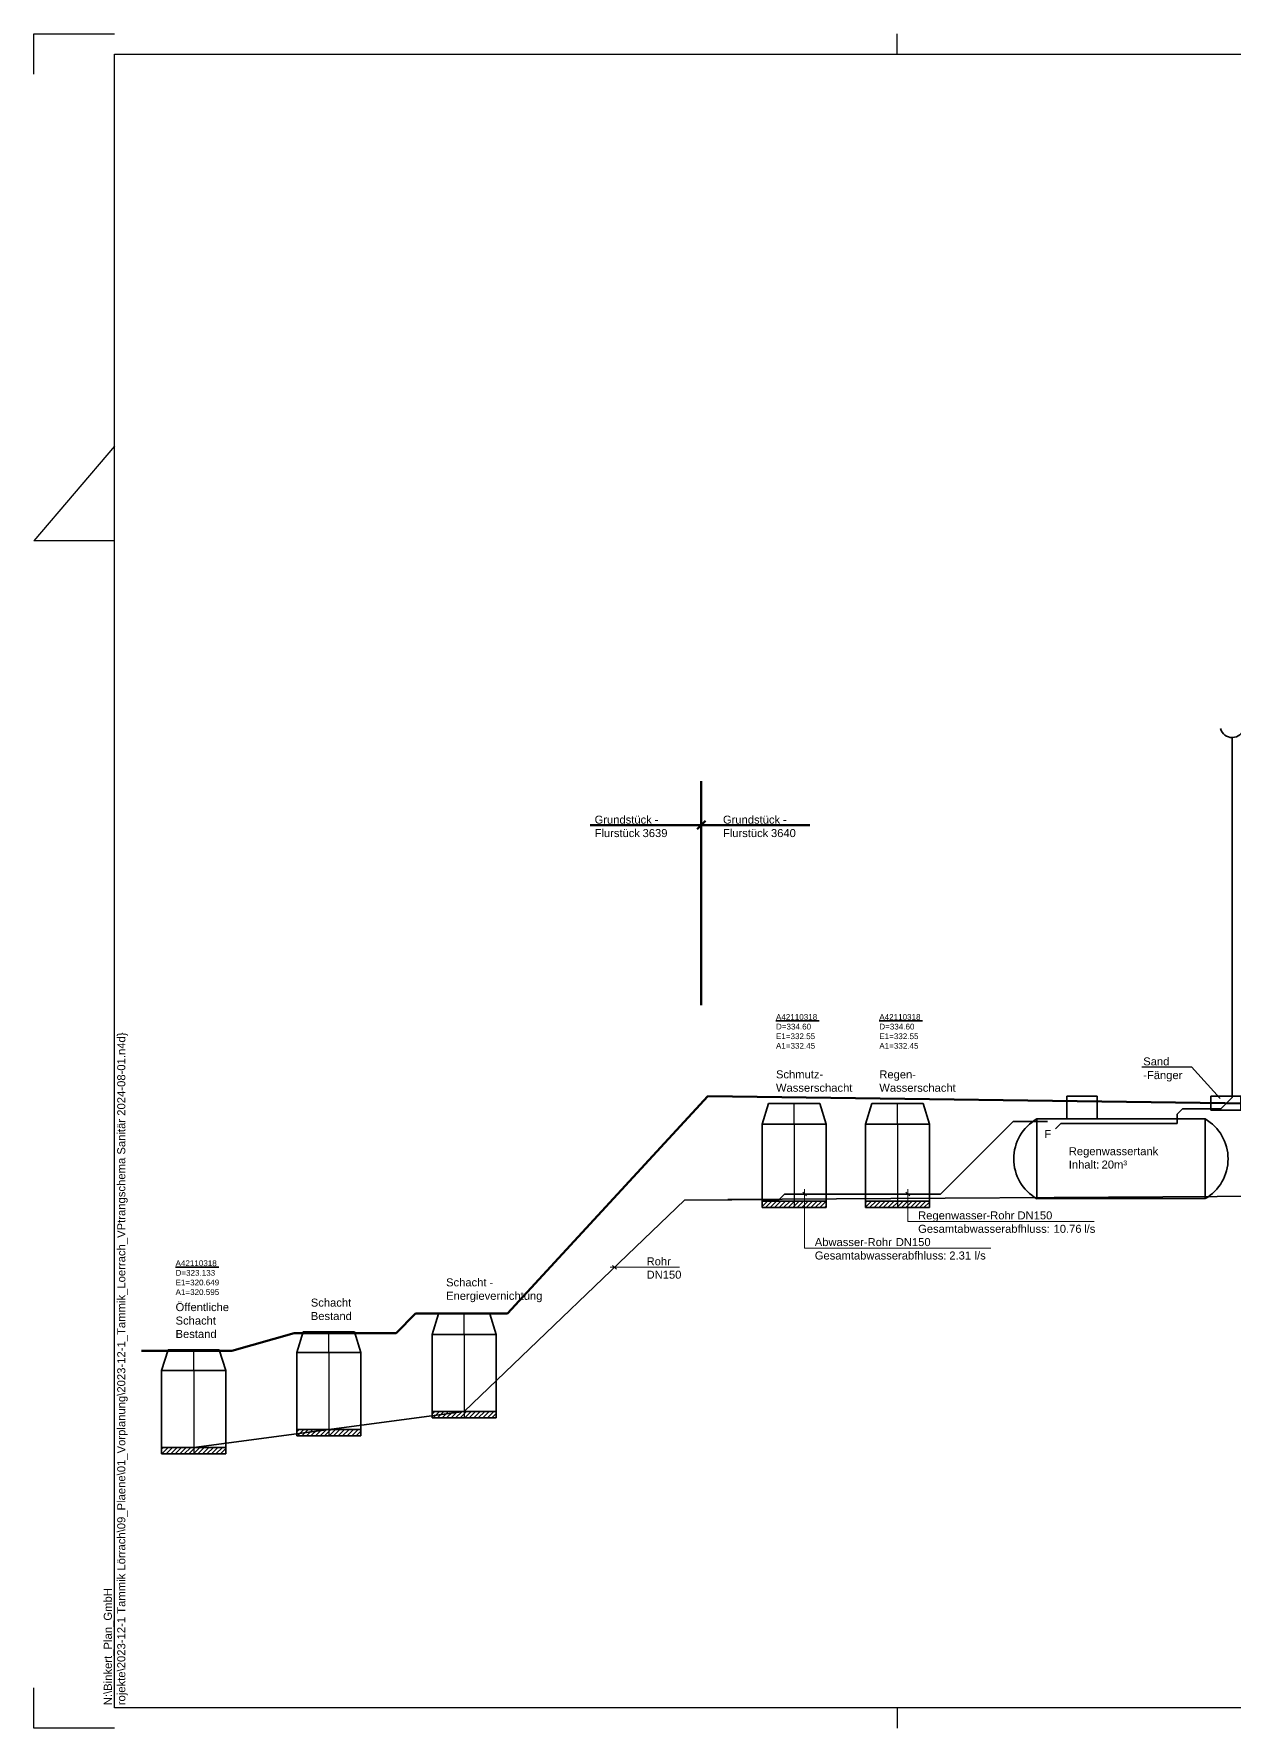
# Model space of a CAD drawing. Extents: x 0 to 756, y -25 to 420.
# Drawn here: x 0 to 297.6, y 0.2 to 420.2 of the extents above; entities that cross this region are included whole.
import ezdxf
from ezdxf.lldxf.tags import DXFTag

# ---------------------------------------------------------------- set-up
doc = ezdxf.new("R2010")
doc.units = 0
doc.layers.get('0').update_dxf_attribs({"lineweight": 35})
for name, color, linetype, lineweight in [('A_Aussenwand', 7, 'Continuous', 35), ('PUP 700 Bemaßung 1_50', 7, 'Continuous', 25), ('X_Planrahmen', 7, 'Continuous', 25)]:
    doc.layers.add(name, color=color, linetype=linetype, lineweight=lineweight)
for name, color, linetype, lineweight, true_color in [('L_Zuluft', 6, 'Continuous', 35, 0xff00ff), ('S_Regenwasser', 7, 'Continuous', 35, 0x0080ff), ('S_Schmutzwasser', 7, 'Continuous', 35, 0x808040), ('S_Text', 7, 'Continuous', 25, 0x004c00), ('X_Geometrie', 6, 'Continuous', 50, 0xff00ff), ('X_Schraffur', 7, 'Continuous', 18, 0xc0c0c0)]:
    doc.layers.add(name, color=color, linetype=linetype, lineweight=lineweight, true_color=true_color)
doc.styles.get("Standard").update_dxf_attribs({"font": 'arial.ttf'})
tags = doc.linetypes.add('STRICHPUNKT2', pattern=[12.7, 6.35, -3.175, 0, -3.175]).pattern_tags.tags
tags[10:11] = [DXFTag(74, 4), DXFTag(75, 0), DXFTag(340, '0'), DXFTag(46, 0.0), DXFTag(50, 0.0), DXFTag(44, 0.0), DXFTag(45, 0.0)]
tags[8:9] = [DXFTag(74, 4), DXFTag(75, 0), DXFTag(340, '0'), DXFTag(46, 0.0), DXFTag(50, 0.0), DXFTag(44, 0.0), DXFTag(45, 0.0)]
tags[6:7] = [DXFTag(74, 4), DXFTag(75, 0), DXFTag(340, '0'), DXFTag(46, 0.0), DXFTag(50, 0.0), DXFTag(44, 0.0), DXFTag(45, 0.0)]
tags[4:5] = [DXFTag(74, 4), DXFTag(75, 0), DXFTag(340, '0'), DXFTag(46, 0.0), DXFTag(50, 0.0), DXFTag(44, 0.0), DXFTag(45, 0.0)]

# ---------------------------------------------------------------- blocks, each defined once
blk = doc.blocks.new('Blockreferenz-A01H5DWDDT', base_point=(0, -24.83))
at = {"layer": 'X_Planrahmen', "color": 0, "linetype": 'ByBlock', "ltscale": 0.25}
for p, q in [((0, 420.17), (20, 420.17)), ((0, 410.17), (0, 420.17)), ((214, 415.17), (214, 420.17)), ((20, 415.17), (589, 415.17)), ((20, 5.17), (20, 415.17)), ((20, 317.97), (0, 294.47)), ((20, 294.47), (0, 294.47)), ((0, 0.17), (0, 10.17)), ((589, 5.17), (20, 5.17)), ((214, 5.17), (214, 0.17)), ((20, 0.17), (0, 0.17))]:
    blk.add_line(p, q, dxfattribs=at)
at = {"layer": 'X_Planrahmen', "color": 0, "linetype": 'ByBlock', "ltscale": 0.25, "insert": (17.33, 5.84), "char_height": 2, "attachment_point": 1, "rotation": 90}
blk.add_mtext('{\\fArial;N:\\Binkert_Plan_GmbH\\Projekte\\2023-12-1 Tammik Lörrach\\09_Plaene\\01_Vorplanung\\2023-12-1_Tammik_Loerrach_VP\\Strangschema Sanitär 2024-08-01.n4d}', dxfattribs=at)
blk = doc.blocks.new('Schraffur-A01H5E3JDT', base_point=(188.48, 129.22))
at = {"color": 0, "lineweight": -2}
for p, q in [((188.48, 129.57), (189.72, 130.8)), ((188.48, 130.69), (188.59, 130.8)), ((189.25, 129.22), (190.84, 130.8)), ((190.37, 129.22), (191.96, 130.8)), ((191.5, 129.22), (193.08, 130.8)), ((192.62, 129.22), (194.21, 130.8)), ((193.74, 129.22), (195.33, 130.8)), ((194.86, 129.22), (196.42, 130.77)), ((195.99, 129.22), (196.42, 129.65))]:
    blk.add_line(p, q, dxfattribs=at)
blk = doc.blocks.new('Wickelfalzrohr-A01H5E3LDT', base_point=(180.55, 130.8))
at = {"color": 0, "linetype": 'ByBlock', "lineweight": -2, "ltscale": 0.35}
for p, q in [((180.55, 149.85), (180.55, 130.8)), ((180.55, 149.85), (185.19, 149.85)), ((185.19, 149.85), (191.77, 149.85)), ((191.77, 149.85), (196.42, 149.85)), ((196.42, 130.8), (196.42, 149.85)), ((180.55, 130.8), (185.19, 130.8)), ((185.19, 130.8), (191.77, 130.8)), ((191.77, 130.8), (196.42, 130.8))]:
    blk.add_line(p, q, dxfattribs=at)
at = {"color": 0, "linetype": 'STRICHPUNKT2', "lineweight": 25, "ltscale": 0.25}
blk.add_line((188.48, 149.85), (188.48, 130.8), dxfattribs=at)
blk = doc.blocks.new('Wickelfalzrohr-A01H5E3NDT', base_point=(180.55, 129.22))
at = {"color": 0, "linetype": 'ByBlock', "lineweight": -2, "ltscale": 0.35}
for p, q in [((180.55, 130.8), (180.55, 129.22)), ((180.55, 130.8), (185.19, 130.8)), ((185.19, 130.8), (191.77, 130.8)), ((191.77, 130.8), (196.42, 130.8)), ((196.42, 129.22), (196.42, 130.8)), ((180.55, 129.22), (185.19, 129.22)), ((185.19, 129.22), (191.77, 129.22)), ((191.77, 129.22), (196.42, 129.22))]:
    blk.add_line(p, q, dxfattribs=at)
at = {"color": 0, "linetype": 'STRICHPUNKT2', "lineweight": 25, "ltscale": 0.25}
blk.add_line((188.48, 130.8), (188.48, 129.22), dxfattribs=at)
blk = doc.blocks.new('Konisches Übergangsstück-A01H5E3PDT', base_point=(180.55, 149.85))
at = {"color": 0, "linetype": 'ByBlock', "lineweight": -2, "ltscale": 0.35}
for p, q in [((180.55, 149.85), (182.13, 155.01)), ((194.83, 155.01), (182.13, 155.01)), ((196.42, 149.85), (194.83, 155.01)), ((196.42, 149.85), (180.55, 149.85))]:
    blk.add_line(p, q, dxfattribs=at)
at = {"color": 0, "linetype": 'STRICHPUNKT2', "lineweight": 25, "ltscale": 0.25}
blk.add_line((188.48, 149.85), (188.48, 155.01), dxfattribs=at)
blk = doc.blocks.new('MText-A01H5E3RDT', base_point=(183.99, 157.92))
at = {"color": 0, "lineweight": -2, "char_height": 1.9841, "attachment_point": 1}
for s, insert in [('{\\fArial;Wasserschacht}', (183.99, 159.91)), ('{\\fArial;Schmutz-}', (183.99, 163.23))]:
    blk.add_mtext(s, dxfattribs=dict(at, insert=insert))
blk = doc.blocks.new('Schraffur-A01H5E3TDT', base_point=(180.55, 129.22))
at = {"color": 0, "lineweight": -2}
for p, q in [((180.55, 129.49), (181.86, 130.8)), ((180.55, 130.61), (180.74, 130.8)), ((181.39, 129.22), (182.98, 130.8)), ((182.52, 129.22), (184.1, 130.8)), ((183.64, 129.22), (185.23, 130.8)), ((184.76, 129.22), (186.35, 130.8)), ((185.88, 129.22), (187.47, 130.8)), ((187.01, 129.22), (188.48, 130.69)), ((188.13, 129.22), (188.48, 129.57))]:
    blk.add_line(p, q, dxfattribs=at)
blk = doc.blocks.new('Schraffur-A01H5E3VDT', base_point=(106.69, 77.09))
at = {"color": 0, "lineweight": -2}
for p, q in [((106.69, 78.08), (107.28, 78.68)), ((106.82, 77.09), (108.4, 78.68)), ((107.94, 77.09), (109.53, 78.68)), ((109.06, 77.09), (110.65, 78.68)), ((110.18, 77.09), (111.77, 78.68)), ((111.31, 77.09), (112.89, 78.68)), ((112.43, 77.09), (114.02, 78.68)), ((113.55, 77.09), (114.62, 78.16))]:
    blk.add_line(p, q, dxfattribs=at)
blk = doc.blocks.new('Wickelfalzrohr-A01H5E3XDT', base_point=(98.75, 78.68))
at = {"color": 0, "linetype": 'ByBlock', "lineweight": -2, "ltscale": 0.35}
for p, q in [((98.75, 97.72), (98.75, 78.68)), ((98.75, 97.72), (103.4, 97.72)), ((103.4, 97.72), (109.98, 97.72)), ((109.98, 97.72), (114.62, 97.72)), ((114.62, 78.68), (114.62, 97.72)), ((98.75, 78.68), (103.4, 78.68)), ((103.4, 78.68), (109.98, 78.68)), ((109.98, 78.68), (114.62, 78.68))]:
    blk.add_line(p, q, dxfattribs=at)
at = {"color": 0, "linetype": 'STRICHPUNKT2', "lineweight": 25, "ltscale": 0.25}
blk.add_line((106.69, 97.72), (106.69, 78.68), dxfattribs=at)
blk = doc.blocks.new('Wickelfalzrohr-A01H5E3ZDT', base_point=(98.75, 77.09))
at = {"color": 0, "linetype": 'ByBlock', "lineweight": -2, "ltscale": 0.35}
for p, q in [((98.75, 78.68), (98.75, 77.09)), ((98.75, 78.68), (103.4, 78.68)), ((98.75, 77.09), (103.4, 77.09)), ((103.4, 78.68), (109.98, 78.68)), ((103.4, 77.09), (109.98, 77.09)), ((109.98, 78.68), (114.62, 78.68)), ((109.98, 77.09), (114.62, 77.09)), ((114.62, 77.09), (114.62, 78.68))]:
    blk.add_line(p, q, dxfattribs=at)
at = {"color": 0, "linetype": 'STRICHPUNKT2', "lineweight": 25, "ltscale": 0.25}
blk.add_line((106.69, 78.68), (106.69, 77.09), dxfattribs=at)
blk = doc.blocks.new('Konisches Übergangsstück-A01H5E41DT', base_point=(98.75, 97.72))
at = {"color": 0, "linetype": 'ByBlock', "lineweight": -2, "ltscale": 0.35}
for p, q in [((98.75, 97.72), (100.34, 102.88)), ((113.04, 102.88), (100.34, 102.88)), ((114.62, 97.72), (113.04, 102.88)), ((114.62, 97.72), (98.75, 97.72))]:
    blk.add_line(p, q, dxfattribs=at)
at = {"color": 0, "linetype": 'STRICHPUNKT2', "lineweight": 25, "ltscale": 0.25}
blk.add_line((106.69, 97.72), (106.69, 102.88), dxfattribs=at)
blk = doc.blocks.new('MText-A01H5E43DT', base_point=(102.2, 106.35))
at = {"color": 0, "lineweight": -2, "char_height": 1.9841, "attachment_point": 1}
for s, insert in [('{\\fArial;Schacht}', (102.2, 111.66)), ('{\\fArial;-}', (112.94, 111.66)), ('{\\fArial;Energievernichtung}', (102.2, 108.33))]:
    blk.add_mtext(s, dxfattribs=dict(at, insert=insert))
blk = doc.blocks.new('Schraffur-A01H5E45DT', base_point=(98.75, 77.09))
at = {"color": 0, "lineweight": -2}
for p, q in [((98.75, 78), (99.43, 78.68)), ((98.96, 77.09), (100.55, 78.68)), ((100.08, 77.09), (101.67, 78.68)), ((101.21, 77.09), (102.79, 78.68)), ((102.33, 77.09), (103.92, 78.68)), ((103.45, 77.09), (105.04, 78.68)), ((104.57, 77.09), (106.16, 78.68)), ((105.7, 77.09), (106.69, 78.08))]:
    blk.add_line(p, q, dxfattribs=at)
blk = doc.blocks.new('Schraffur-A01H5E47DT', base_point=(73.15, 72.63))
at = {"color": 0, "lineweight": -2}
for p, q in [((73.15, 73.73), (73.65, 74.22)), ((73.18, 72.63), (74.77, 74.22)), ((74.3, 72.63), (75.89, 74.22)), ((75.43, 72.63), (77.01, 74.22)), ((76.55, 72.63), (78.13, 74.22)), ((77.67, 72.63), (79.26, 74.22)), ((78.79, 72.63), (80.38, 74.22)), ((79.91, 72.63), (81.09, 73.81)), ((81.04, 72.63), (81.09, 72.69))]:
    blk.add_line(p, q, dxfattribs=at)
blk = doc.blocks.new('Wickelfalzrohr-A01H5E49DT', base_point=(65.22, 74.22))
at = {"color": 0, "linetype": 'ByBlock', "lineweight": -2, "ltscale": 0.35}
for p, q in [((65.22, 93.27), (65.22, 74.22)), ((65.22, 93.27), (69.86, 93.27)), ((69.86, 93.27), (76.44, 93.27)), ((76.44, 93.27), (81.09, 93.27)), ((81.09, 74.22), (81.09, 93.27)), ((65.22, 74.22), (69.86, 74.22)), ((69.86, 74.22), (76.44, 74.22)), ((76.44, 74.22), (81.09, 74.22))]:
    blk.add_line(p, q, dxfattribs=at)
at = {"color": 0, "linetype": 'STRICHPUNKT2', "lineweight": 25, "ltscale": 0.25}
blk.add_line((73.15, 93.27), (73.15, 74.22), dxfattribs=at)
blk = doc.blocks.new('Wickelfalzrohr-A01H5E4BDT', base_point=(65.22, 72.63))
at = {"color": 0, "linetype": 'ByBlock', "lineweight": -2, "ltscale": 0.35}
for p, q in [((65.22, 74.22), (65.22, 72.63)), ((65.22, 74.22), (69.86, 74.22)), ((65.22, 72.63), (69.86, 72.63)), ((69.86, 74.22), (76.44, 74.22)), ((69.86, 72.63), (76.44, 72.63)), ((76.44, 74.22), (81.09, 74.22)), ((76.44, 72.63), (81.09, 72.63)), ((81.09, 72.63), (81.09, 74.22))]:
    blk.add_line(p, q, dxfattribs=at)
at = {"color": 0, "linetype": 'STRICHPUNKT2', "lineweight": 25, "ltscale": 0.25}
blk.add_line((73.15, 74.22), (73.15, 72.63), dxfattribs=at)
blk = doc.blocks.new('Konisches Übergangsstück-A01H5E4DDT', base_point=(65.22, 93.27))
at = {"color": 0, "linetype": 'ByBlock', "lineweight": -2, "ltscale": 0.35}
for p, q in [((65.22, 93.27), (66.8, 98.43)), ((79.5, 98.43), (66.8, 98.43)), ((81.09, 93.27), (79.5, 98.43)), ((81.09, 93.27), (65.22, 93.27))]:
    blk.add_line(p, q, dxfattribs=at)
at = {"color": 0, "linetype": 'STRICHPUNKT2', "lineweight": 25, "ltscale": 0.25}
blk.add_line((73.15, 93.27), (73.15, 98.43), dxfattribs=at)
blk = doc.blocks.new('MText-A01H5E4FDT', base_point=(68.66, 101.34))
at = {"color": 0, "lineweight": -2, "char_height": 1.9841, "attachment_point": 1}
for s, insert in [('{\\fArial;Schacht}', (68.66, 106.65)), ('{\\fArial;Bestand}', (68.66, 103.32))]:
    blk.add_mtext(s, dxfattribs=dict(at, insert=insert))
blk = doc.blocks.new('Schraffur-A01H5E4HDT', base_point=(65.22, 72.63))
at = {"color": 0, "lineweight": -2}
for p, q in [((65.22, 73.65), (65.79, 74.22)), ((65.32, 72.63), (66.91, 74.22)), ((66.45, 72.63), (68.03, 74.22)), ((67.57, 72.63), (69.16, 74.22)), ((68.69, 72.63), (70.28, 74.22)), ((69.81, 72.63), (71.4, 74.22)), ((70.94, 72.63), (72.52, 74.22)), ((72.06, 72.63), (73.15, 73.73))]:
    blk.add_line(p, q, dxfattribs=at)
blk = doc.blocks.new('Schraffur-A01H5E4JDT', base_point=(39.62, 68.18))
at = {"color": 0, "lineweight": -2}
for p, q in [((39.62, 68.25), (41.13, 69.77)), ((39.62, 69.37), (40.01, 69.77)), ((40.67, 68.18), (42.25, 69.77)), ((41.79, 68.18), (43.37, 69.77)), ((42.91, 68.18), (44.5, 69.77)), ((44.03, 68.18), (45.62, 69.77)), ((45.15, 68.18), (46.74, 69.77)), ((46.28, 68.18), (47.55, 69.45)), ((47.4, 68.18), (47.55, 68.33))]:
    blk.add_line(p, q, dxfattribs=at)
blk = doc.blocks.new('Wickelfalzrohr-A01H5E4LDT', base_point=(31.68, 69.77))
at = {"color": 0, "linetype": 'ByBlock', "lineweight": -2, "ltscale": 0.35}
for p, q in [((31.68, 88.81), (31.68, 69.77)), ((31.68, 88.81), (36.33, 88.81)), ((36.33, 88.81), (42.9, 88.81)), ((42.9, 88.81), (47.55, 88.81)), ((47.55, 69.77), (47.55, 88.81)), ((31.68, 69.77), (36.33, 69.77)), ((36.33, 69.77), (42.9, 69.77)), ((42.9, 69.77), (47.55, 69.77))]:
    blk.add_line(p, q, dxfattribs=at)
at = {"color": 0, "linetype": 'STRICHPUNKT2', "lineweight": 25, "ltscale": 0.25}
blk.add_line((39.62, 88.81), (39.62, 69.77), dxfattribs=at)
blk = doc.blocks.new('Wickelfalzrohr-A01H5E4NDT', base_point=(31.68, 68.18))
at = {"color": 0, "linetype": 'ByBlock', "lineweight": -2, "ltscale": 0.35}
for p, q in [((31.68, 69.77), (31.68, 68.18)), ((31.68, 69.77), (36.33, 69.77)), ((31.68, 68.18), (36.33, 68.18)), ((36.33, 69.77), (42.9, 69.77)), ((36.33, 68.18), (42.9, 68.18)), ((42.9, 69.77), (47.55, 69.77)), ((42.9, 68.18), (47.55, 68.18)), ((47.55, 68.18), (47.55, 69.77))]:
    blk.add_line(p, q, dxfattribs=at)
at = {"color": 0, "linetype": 'STRICHPUNKT2', "lineweight": 25, "ltscale": 0.25}
blk.add_line((39.62, 69.77), (39.62, 68.18), dxfattribs=at)
blk = doc.blocks.new('Konisches Übergangsstück-A01H5E4PDT', base_point=(31.68, 88.81))
at = {"color": 0, "linetype": 'ByBlock', "lineweight": -2, "ltscale": 0.35}
for p, q in [((31.68, 88.81), (33.27, 93.97)), ((45.96, 93.97), (33.27, 93.97)), ((47.55, 88.81), (45.96, 93.97)), ((47.55, 88.81), (31.68, 88.81))]:
    blk.add_line(p, q, dxfattribs=at)
at = {"color": 0, "linetype": 'STRICHPUNKT2', "lineweight": 25, "ltscale": 0.25}
blk.add_line((39.62, 88.81), (39.62, 93.97), dxfattribs=at)
blk = doc.blocks.new('MText-A01H5E4RDT', base_point=(35.13, 96.88))
at = {"color": 0, "lineweight": -2, "char_height": 1.9841, "attachment_point": 1}
for s, insert in [('{\\fArial;Öffentliche}', (35.13, 105.53)), ('{\\fArial;Schacht}', (35.13, 102.19)), ('{\\fArial;Bestand}', (35.13, 98.87))]:
    blk.add_mtext(s, dxfattribs=dict(at, insert=insert))
blk = doc.blocks.new('Schraffur-A01H5E4TDT', base_point=(31.68, 68.18))
at = {"color": 0, "lineweight": -2}
for p, q in [((31.68, 69.29), (32.15, 69.77)), ((31.69, 68.18), (33.27, 69.77)), ((32.81, 68.18), (34.4, 69.77)), ((33.93, 68.18), (35.52, 69.77)), ((35.05, 68.18), (36.64, 69.77)), ((36.18, 68.18), (37.76, 69.77)), ((37.3, 68.18), (38.89, 69.77)), ((38.42, 68.18), (39.62, 69.37)), ((39.54, 68.18), (39.62, 68.25))]:
    blk.add_line(p, q, dxfattribs=at)
blk = doc.blocks.new('MText-A01H5E4VDT', base_point=(35.13, 107.54))
at = {"color": 0, "linetype": 'ByBlock', "lineweight": -2, "ltscale": 0.35, "char_height": 1.4286, "attachment_point": 1}
for s, insert in [('{\\fArial;A42110318}', (35.13, 116.13)), ('{\\fArial;D=323.133}', (35.13, 113.74)), ('{\\fArial;E1=320.649}', (35.13, 111.35)), ('{\\fArial;A1=320.595}', (35.13, 108.97))]:
    blk.add_mtext(s, dxfattribs=dict(at, insert=insert))
blk = doc.blocks.new('Polylinie-A01H5E4XDT', base_point=(26.65, 93.66))
at = {"color": 0, "linetype": 'ByBlock', "lineweight": -2, "ltscale": 0.5}
for p, q in [((167.07, 156.84), (117.41, 102.92)), ((301.37, 155.01), (167.07, 156.84)), ((94.61, 102.92), (89.8, 98.11)), ((117.41, 102.92), (94.61, 102.92)), ((64.53, 98.11), (49.1, 93.66)), ((89.8, 98.11), (64.53, 98.11)), ((49.1, 93.66), (26.65, 93.66))]:
    blk.add_line(p, q, dxfattribs=at)
blk = doc.blocks.new('Schraffur-A01H5E4ZDT', base_point=(214.1, 129.22))
at = {"color": 0, "lineweight": -2}
for p, q in [((214.1, 129.37), (215.53, 130.8)), ((214.1, 130.5), (214.41, 130.8)), ((215.07, 129.22), (216.65, 130.8)), ((216.19, 129.22), (217.78, 130.8)), ((217.31, 129.22), (218.9, 130.8)), ((218.43, 129.22), (220.02, 130.8)), ((219.56, 129.22), (221.14, 130.8)), ((220.68, 129.22), (222.04, 130.57)), ((221.8, 129.22), (222.04, 129.45))]:
    blk.add_line(p, q, dxfattribs=at)
blk = doc.blocks.new('Wickelfalzrohr-A01H5E51DT', base_point=(206.16, 130.8))
at = {"color": 0, "linetype": 'ByBlock', "lineweight": -2, "ltscale": 0.35}
for p, q in [((206.16, 149.85), (206.16, 130.8)), ((206.16, 149.85), (210.81, 149.85)), ((210.81, 149.85), (217.39, 149.85)), ((217.39, 149.85), (222.04, 149.85)), ((222.04, 130.8), (222.04, 149.85)), ((206.16, 130.8), (210.81, 130.8)), ((210.81, 130.8), (217.39, 130.8)), ((217.39, 130.8), (222.04, 130.8))]:
    blk.add_line(p, q, dxfattribs=at)
at = {"color": 0, "linetype": 'STRICHPUNKT2', "lineweight": 25, "ltscale": 0.25}
blk.add_line((214.1, 149.85), (214.1, 130.8), dxfattribs=at)
blk = doc.blocks.new('Wickelfalzrohr-A01H5E53DT', base_point=(206.16, 129.22))
at = {"color": 0, "linetype": 'ByBlock', "lineweight": -2, "ltscale": 0.35}
for p, q in [((206.16, 130.8), (206.16, 129.22)), ((206.16, 130.8), (210.81, 130.8)), ((210.81, 130.8), (217.39, 130.8)), ((217.39, 130.8), (222.04, 130.8)), ((222.04, 129.22), (222.04, 130.8)), ((206.16, 129.22), (210.81, 129.22)), ((210.81, 129.22), (217.39, 129.22)), ((217.39, 129.22), (222.04, 129.22))]:
    blk.add_line(p, q, dxfattribs=at)
at = {"color": 0, "linetype": 'STRICHPUNKT2', "lineweight": 25, "ltscale": 0.25}
blk.add_line((214.1, 130.8), (214.1, 129.22), dxfattribs=at)
blk = doc.blocks.new('Konisches Übergangsstück-A01H5E55DT', base_point=(206.16, 149.85))
at = {"color": 0, "linetype": 'ByBlock', "lineweight": -2, "ltscale": 0.35}
for p, q in [((206.16, 149.85), (207.75, 155.01)), ((220.45, 155.01), (207.75, 155.01)), ((222.04, 149.85), (220.45, 155.01)), ((222.04, 149.85), (206.16, 149.85))]:
    blk.add_line(p, q, dxfattribs=at)
at = {"color": 0, "linetype": 'STRICHPUNKT2', "lineweight": 25, "ltscale": 0.25}
blk.add_line((214.1, 149.85), (214.1, 155.01), dxfattribs=at)
blk = doc.blocks.new('MText-A01H5E57DT', base_point=(209.61, 157.92))
at = {"color": 0, "lineweight": -2, "char_height": 1.9841, "attachment_point": 1}
for s, insert in [('{\\fArial;Wasserschacht}', (209.61, 159.91)), ('{\\fArial;Regen-}', (209.61, 163.22))]:
    blk.add_mtext(s, dxfattribs=dict(at, insert=insert))
blk = doc.blocks.new('Schraffur-A01H5E59DT', base_point=(206.16, 129.22))
at = {"color": 0, "lineweight": -2}
for p, q in [((206.16, 129.29), (207.67, 130.8)), ((206.16, 130.42), (206.55, 130.8)), ((207.21, 129.22), (208.8, 130.8)), ((208.33, 129.22), (209.92, 130.8)), ((209.45, 129.22), (211.04, 130.8)), ((210.58, 129.22), (212.16, 130.8)), ((211.7, 129.22), (213.29, 130.8)), ((212.82, 129.22), (214.1, 130.5)), ((213.94, 129.22), (214.1, 129.37))]:
    blk.add_line(p, q, dxfattribs=at)
blk = doc.blocks.new('Kreis-A01H5E5BDT', base_point=(290.36, 131.42))
at = {"color": 0, "linetype": 'ByBlock', "lineweight": -2, "ltscale": 0.35}
blk.add_ellipse((284.68, 141.3), major_axis=(5.69, -9.88), ratio=1, start_param=0, end_param=2.097059, dxfattribs=at)
blk = doc.blocks.new('Kreis-A01H5E5DDT', base_point=(242.94, 131.42))
at = {"color": 0, "linetype": 'ByBlock', "lineweight": -2, "ltscale": 0.35}
blk.add_ellipse((254.34, 141.3), major_axis=(-5.69, 9.88), ratio=1, start_param=0, end_param=2.097059, dxfattribs=at)
blk = doc.blocks.new('Polygon-A01H5E5FDT', base_point=(248.65, 131.42))
at = {"color": 0, "linetype": 'ByBlock', "lineweight": -2, "ltscale": 0.35}
for p, q in [((248.65, 131.42), (248.65, 151.19)), ((248.65, 151.19), (290.36, 151.19)), ((290.36, 151.19), (290.36, 131.42)), ((290.36, 131.42), (248.65, 131.42))]:
    blk.add_line(p, q, dxfattribs=at)
blk = doc.blocks.new('MText-A01H5E5HDT', base_point=(256.58, 138.89))
at = {"color": 0, "lineweight": -2, "char_height": 1.9841, "attachment_point": 1}
for s, insert in [('{\\fArial;Regenwassertank}', (256.58, 144.18)), ('{\\fArial;Inhalt:}', (256.58, 140.87)), ('{\\fArial;20m³}', (264.71, 140.87))]:
    blk.add_mtext(s, dxfattribs=dict(at, insert=insert))
blk = doc.blocks.new('Polygon-A01H5E5JDT', base_point=(256.12, 151.19))
at = {"color": 0, "linetype": 'ByBlock', "lineweight": -2, "ltscale": 0.35}
for p, q in [((256.12, 151.19), (256.12, 156.82)), ((256.12, 156.82), (263.59, 156.82)), ((263.59, 156.82), (263.59, 151.19)), ((263.59, 151.19), (256.12, 151.19))]:
    blk.add_line(p, q, dxfattribs=at)
blk = doc.blocks.new('Kreis-A01H5E5LDT', base_point=(294.17, 245.73))
at = {"color": 0, "linetype": 'ByBlock', "lineweight": -2, "ltscale": 0.35}
blk.add_ellipse((297.1, 248.77), major_axis=(-2.93, -0.79), ratio=1, start_param=0, end_param=2.644832, dxfattribs=at)
blk = doc.blocks.new('Abwasserleitung-A01H5E5NDT', base_point=(252.08, 147.51))
at = {"color": 0, "linetype": 'ByBlock', "lineweight": -2, "ltscale": 0.35}
for p, q in [((297.1, 245.73), (297.1, 156.53)), ((297.1, 156.53), (294.25, 153.69)), ((284.77, 153.69), (283.49, 152.4)), ((283.49, 152.4), (283.49, 150.03)), ((294.25, 153.69), (284.77, 153.69)), ((254.6, 150.03), (253.27, 148.7)), ((283.49, 150.03), (254.6, 150.03))]:
    blk.add_line(p, q, dxfattribs=at)
blk = doc.blocks.new('Abwasserleitung-A01H5E5RDT', base_point=(172.07, 131.19))
at = {"color": 0, "linetype": 'ByBlock', "lineweight": -2, "ltscale": 0.35}
for p, q in [((242.76, 150.58), (224.74, 132.56)), ((251.28, 150.58), (242.76, 150.58)), ((184.77, 131.19), (172.07, 131.19)), ((186.14, 132.56), (184.77, 131.19)), ((224.74, 132.56), (186.14, 132.56))]:
    blk.add_line(p, q, dxfattribs=at)
blk = doc.blocks.new('MText-A01H5E61DT', base_point=(170.84, 221.06))
at = {"color": 0, "lineweight": -2, "char_height": 1.9841, "attachment_point": 1}
for s, insert in [('{\\fArial;Grundstück}', (170.84, 226.37)), ('{\\fArial;Flurstück}', (170.84, 223.04)), ('{\\fArial;3640}', (182.75, 223.04)), ('{\\fArial;-}', (185.72, 226.37))]:
    blk.add_mtext(s, dxfattribs=dict(at, insert=insert))
blk = doc.blocks.new('MText-A01H5E63DT', base_point=(139.02, 221.06))
at = {"color": 0, "lineweight": -2, "char_height": 1.9841, "attachment_point": 1}
for s, insert in [('{\\fArial;Grundstück}', (139.02, 226.37)), ('{\\fArial;Flurstück}', (139.02, 223.04)), ('{\\fArial;3639}', (150.92, 223.04)), ('{\\fArial;-}', (153.9, 226.37))]:
    blk.add_mtext(s, dxfattribs=dict(at, insert=insert))
blk = doc.blocks.new('MText-A01H5E65DT', base_point=(183.99, 168.58))
at = {"color": 0, "linetype": 'ByBlock', "lineweight": -2, "ltscale": 0.35, "char_height": 1.4286, "attachment_point": 1}
for s, insert in [('{\\fArial;A42110318}', (183.99, 177.17)), ('{\\fArial;D=334.60}', (183.99, 174.79)), ('{\\fArial;E1=332.55}', (183.99, 172.4)), ('{\\fArial;A1=332.45}', (183.99, 170.01))]:
    blk.add_mtext(s, dxfattribs=dict(at, insert=insert))
blk = doc.blocks.new('MText-A01H5E67DT', base_point=(209.61, 168.58))
at = {"color": 0, "linetype": 'ByBlock', "lineweight": -2, "ltscale": 0.35, "char_height": 1.4286, "attachment_point": 1}
for s, insert in [('{\\fArial;A42110318}', (209.61, 177.17)), ('{\\fArial;D=334.60}', (209.61, 174.79)), ('{\\fArial;E1=332.55}', (209.61, 172.4)), ('{\\fArial;A1=332.45}', (209.61, 170.01))]:
    blk.add_mtext(s, dxfattribs=dict(at, insert=insert))
blk = doc.blocks.new('Abwasserleitung-A01H5E69DT', base_point=(38.42, 68.58))
at = {"color": 0, "linetype": 'ByBlock', "lineweight": -2, "ltscale": 0.35}
for p, q in [((161.28, 131.03), (106.69, 78.68)), ((184.77, 131.19), (161.28, 131.03)), ((172.07, 131.19), (184.77, 131.19)), ((106.69, 78.68), (39.62, 69.77))]:
    blk.add_line(p, q, dxfattribs=at)
blk = doc.blocks.new('Distributor Abwasserleitung-A01H5E6BDT', base_point=(173.26, 130.6))
at = {"color": 0, "lineweight": 13}
blk.add_line((172.07, 131.19), (172.07, 131.19), dxfattribs=at)
blk = doc.blocks.new('Abwasserleitung-A01H5E6DDT', base_point=(172.07, 131.19))
at = {"color": 0, "linetype": 'ByBlock', "lineweight": -2, "ltscale": 0.35}
blk.add_line((311.61, 132.1), (172.07, 131.19), dxfattribs=at)
blk = doc.blocks.new('Polygon-A01H5E6LDT', base_point=(291.77, 153.38))
at = {"color": 0, "linetype": 'ByBlock', "lineweight": -2, "ltscale": 0.35}
for p, q in [((291.77, 153.38), (291.77, 156.81)), ((291.77, 156.81), (299.24, 156.81)), ((299.24, 156.81), (299.24, 153.38)), ((299.24, 153.38), (291.77, 153.38))]:
    blk.add_line(p, q, dxfattribs=at)
blk = doc.blocks.new('MText-A01H5E6NDT', base_point=(275.04, 161.05))
at = {"color": 0, "lineweight": -2, "char_height": 1.9841, "attachment_point": 1}
for s, insert in [('{\\fArial;Sand}', (275.04, 166.44)), ('{\\fArial;-Fänger}', (275.04, 163.04))]:
    blk.add_mtext(s, dxfattribs=dict(at, insert=insert))
blk = doc.blocks.new('MText-A01H5E6TDT', base_point=(151.91, 111.58))
at = {"color": 0, "lineweight": -2, "char_height": 1.9841, "attachment_point": 1}
for s, insert in [('{\\fArial;Rohr}', (151.91, 116.88)), ('{\\fArial;DN150}', (151.91, 113.57))]:
    blk.add_mtext(s, dxfattribs=dict(at, insert=insert))
blk = doc.blocks.new('MText-A01H5E6XDT', base_point=(219.23, 122.96))
at = {"color": 0, "lineweight": -2, "char_height": 1.9841, "attachment_point": 1}
for s, insert in [('{\\fArial;Regenwasser-Rohr}', (219.23, 128.27)), ('{\\fArial;DN150}', (243.87, 128.27)), ('{\\fArial;Gesamtabwasserabfhluss:}', (219.23, 124.94)), ('{\\fArial;10.76}', (252.81, 124.94)), ('{\\fArial;l/s}', (260.39, 124.94))]:
    blk.add_mtext(s, dxfattribs=dict(at, insert=insert))
blk = doc.blocks.new('MText-A01H5E6ZDT', base_point=(250.5, 146.46))
at = {"color": 0, "lineweight": -2, "insert": (250.5, 148.45), "char_height": 1.9841, "attachment_point": 1}
blk.add_mtext('{\\fArial;F}', dxfattribs=at)
blk = doc.blocks.new('MText-A01H5E7BDT', base_point=(193.61, 116.33))
at = {"color": 0, "lineweight": -2, "char_height": 1.9841, "attachment_point": 1}
for s, insert in [('{\\fArial;Abwasser-Rohr}', (193.61, 121.65)), ('{\\fArial;Gesamtabwasserabfhluss:}', (193.61, 118.32)), ('{\\fArial;DN150}', (213.7, 121.65)), ('{\\fArial;2.31}', (226.96, 118.32)), ('{\\fArial;l/s}', (233.23, 118.32))]:
    blk.add_mtext(s, dxfattribs=dict(at, insert=insert))

msp = doc.modelspace()

# ---------------------------------------------------------------- linework, layer by layer
at = {"layer": 'S_Schmutzwasser', "ltscale": 0.35}
for p, q in [((183.98, 175.49), (194.69, 175.49)), ((209.6, 175.49), (220.31, 175.49)), ((35.11, 114.45), (45.82, 114.45))]:
    msp.add_line(p, q, dxfattribs=at)
at = {"layer": 'S_Text', "ltscale": 0.25}
for p, q in [((274.68, 164.06), (286.99, 164.06)), ((286.99, 164.06), (294.1, 156.23))]:
    msp.add_line(p, q, dxfattribs=at)
at = {"layer": 'S_Text', "color": 7, "linetype": 'Continuous', "lineweight": 9, "ltscale": 0.13}
for p, q in [((190.61, 133.05), (191.54, 132.12)), ((191.07, 133.77), (191.07, 119.14)), ((216.22, 133.05), (217.16, 132.12)), ((216.69, 133.77), (216.69, 125.77)), ((262.87, 125.77), (216.69, 125.77)), ((237.26, 119.14), (191.07, 119.14)), ((160.06, 114.41), (142.87, 114.41)), ((143.48, 114.87), (144.41, 113.94))]:
    msp.add_line(p, q, dxfattribs=at)
at = {"layer": 'X_Geometrie', "ltscale": 0.5}
for p, q in [((165.48, 179.37), (165.48, 234.93)), ((137.96, 224.03), (192.39, 224.03)), ((166.52, 225.07), (164.44, 222.99))]:
    msp.add_line(p, q, dxfattribs=at)

# ---------------------------------------------------------------- block references
at = {"ltscale": 0.35}
msp.add_blockref('Blockreferenz-A01H5DWDDT', (0, -24.83), dxfattribs=at)
at = {"layer": 'A_Aussenwand', "ltscale": 0.35}
for name, p in [('Polygon-A01H5E5JDT', (256.12, 151.19)), ('Polygon-A01H5E6LDT', (291.77, 153.38)), ('Kreis-A01H5E5DDT', (242.94, 131.42)), ('Polygon-A01H5E5FDT', (248.65, 131.42)), ('Kreis-A01H5E5BDT', (290.36, 131.42))]:
    msp.add_blockref(name, p, dxfattribs=at)
at = {"layer": 'L_Zuluft', "color": 7, "ltscale": 0.35}
for name, p in [('Konisches Übergangsstück-A01H5E3PDT', (180.55, 149.85)), ('Konisches Übergangsstück-A01H5E55DT', (206.16, 149.85)), ('Wickelfalzrohr-A01H5E3LDT', (180.55, 130.8)), ('Wickelfalzrohr-A01H5E51DT', (206.16, 130.8)), ('Wickelfalzrohr-A01H5E3NDT', (180.55, 129.22)), ('Wickelfalzrohr-A01H5E53DT', (206.16, 129.22)), ('Konisches Übergangsstück-A01H5E41DT', (98.75, 97.72)), ('Konisches Übergangsstück-A01H5E4DDT', (65.22, 93.27)), ('Wickelfalzrohr-A01H5E3XDT', (98.75, 78.68)), ('Konisches Übergangsstück-A01H5E4PDT', (31.68, 88.81)), ('Wickelfalzrohr-A01H5E49DT', (65.22, 74.22)), ('Wickelfalzrohr-A01H5E4LDT', (31.68, 69.77)), ('Wickelfalzrohr-A01H5E3ZDT', (98.75, 77.09)), ('Wickelfalzrohr-A01H5E4BDT', (65.22, 72.63)), ('Wickelfalzrohr-A01H5E4NDT', (31.68, 68.18))]:
    msp.add_blockref(name, p, dxfattribs=at)
at = {"layer": 'PUP 700 Bemaßung 1_50', "color": 7, "linetype": 'Continuous', "lineweight": 9, "ltscale": 0.13}
for name, p in [('MText-A01H5E63DT', (139.02, 221.06)), ('MText-A01H5E61DT', (170.84, 221.06)), ('MText-A01H5E3RDT', (183.99, 157.92)), ('MText-A01H5E57DT', (209.61, 157.92)), ('MText-A01H5E6ZDT', (250.5, 146.46)), ('MText-A01H5E5HDT', (256.58, 138.89)), ('MText-A01H5E6XDT', (219.23, 122.96)), ('MText-A01H5E7BDT', (193.61, 116.33)), ('MText-A01H5E6TDT', (151.91, 111.58)), ('MText-A01H5E43DT', (102.2, 106.35)), ('MText-A01H5E4RDT', (35.13, 96.88)), ('MText-A01H5E4FDT', (68.66, 101.34))]:
    msp.add_blockref(name, p, dxfattribs=at)
at = {"layer": 'S_Regenwasser', "ltscale": 0.35}
for name, p in [('Kreis-A01H5E5LDT', (294.17, 245.73)), ('Abwasserleitung-A01H5E5NDT', (252.08, 147.51)), ('Abwasserleitung-A01H5E5RDT', (172.07, 131.19))]:
    msp.add_blockref(name, p, dxfattribs=at)
at = {"layer": 'S_Schmutzwasser', "ltscale": 0.35}
for name, p in [('MText-A01H5E65DT', (183.99, 168.58)), ('MText-A01H5E67DT', (209.61, 168.58)), ('Abwasserleitung-A01H5E69DT', (38.42, 68.58)), ('Abwasserleitung-A01H5E6DDT', (172.07, 131.19)), ('Distributor Abwasserleitung-A01H5E6BDT', (173.26, 130.6)), ('MText-A01H5E4VDT', (35.13, 107.54))]:
    msp.add_blockref(name, p, dxfattribs=at)
at = {"layer": 'S_Text', "color": 7, "linetype": 'Continuous', "lineweight": 9, "ltscale": 0.13}
msp.add_blockref('MText-A01H5E6NDT', (275.04, 161.05), dxfattribs=at)
at = {"layer": 'X_Geometrie', "ltscale": 0.5}
msp.add_blockref('Polylinie-A01H5E4XDT', (26.65, 93.66), dxfattribs=at)
at = {"layer": 'X_Schraffur', "ltscale": 0.18}
for name, p in [('Schraffur-A01H5E3TDT', (180.55, 129.22)), ('Schraffur-A01H5E3JDT', (188.48, 129.22)), ('Schraffur-A01H5E59DT', (206.16, 129.22)), ('Schraffur-A01H5E4ZDT', (214.1, 129.22)), ('Schraffur-A01H5E45DT', (98.75, 77.09)), ('Schraffur-A01H5E3VDT', (106.69, 77.09)), ('Schraffur-A01H5E4HDT', (65.22, 72.63)), ('Schraffur-A01H5E47DT', (73.15, 72.63)), ('Schraffur-A01H5E4TDT', (31.68, 68.18)), ('Schraffur-A01H5E4JDT', (39.62, 68.18))]:
    msp.add_blockref(name, p, dxfattribs=at)

doc.saveas('drawing.dxf')
